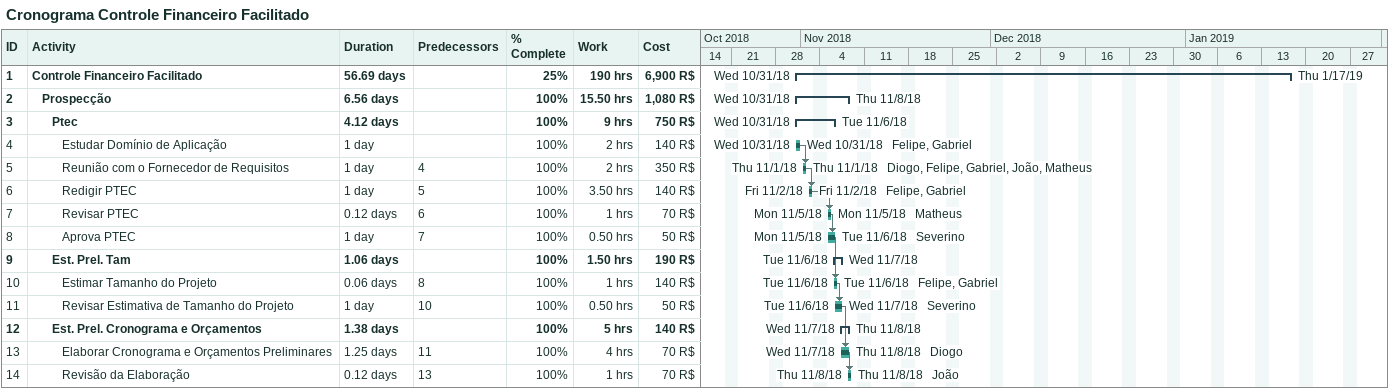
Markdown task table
Cronograma Controle Financeiro Facilitado

| ID | Level | Task | Duration | Start | Finish | Predecessors | Resources | % complete | Work (h) | Cost (R$) |
|---|---|---|---|---|---|---|---|---|---|---|
| 1 | 1 | **Controle Financeiro Facilitado** | 56.69d | 2018-10-31 | 2019-01-17 |  |  | 25 | 190 | 6900 |
| 2 | 2 | **Prospecção** | 6.56d | 2018-10-31 | 2018-11-08 |  |  | 100 | 15.50 | 1080 |
| 3 | 3 | **Ptec** | 4.12d | 2018-10-31 | 2018-11-06 |  |  | 100 | 9 | 750 |
| 4 | 4 | Estudar Domínio de Aplicação | 1d | 2018-10-31 | 2018-10-31 |  | Felipe, Gabriel | 100 | 2 | 140 |
| 5 | 4 | Reunião com o Fornecedor de Requisitos | 1d | 2018-11-01 | 2018-11-01 | 4 | Diogo, Felipe, Gabriel, João, Matheus | 100 | 2 | 350 |
| 6 | 4 | Redigir PTEC | 1d | 2018-11-02 | 2018-11-02 | 5 | Felipe, Gabriel | 100 | 3.50 | 140 |
| 7 | 4 | Revisar PTEC | 0.12d | 2018-11-05 | 2018-11-05 | 6 | Matheus | 100 | 1 | 70 |
| 8 | 4 | Aprova PTEC | 1d | 2018-11-05 | 2018-11-06 | 7 | Severino | 100 | 0.50 | 50 |
| 9 | 3 | **Est. Prel. Tam** | 1.06d | 2018-11-06 | 2018-11-07 |  |  | 100 | 1.50 | 190 |
| 10 | 4 | Estimar Tamanho do Projeto | 0.06d | 2018-11-06 | 2018-11-06 | 8 | Felipe, Gabriel | 100 | 1 | 140 |
| 11 | 4 | Revisar Estimativa de Tamanho do Projeto | 1d | 2018-11-06 | 2018-11-07 | 10 | Severino | 100 | 0.50 | 50 |
| 12 | 3 | **Est. Prel. Cronograma e Orçamentos** | 1.38d | 2018-11-07 | 2018-11-08 |  |  | 100 | 5 | 140 |
| 13 | 4 | Elaborar Cronograma e Orçamentos Preliminares | 1.25d | 2018-11-07 | 2018-11-08 | 11 | Diogo | 100 | 4 | 70 |
| 14 | 4 | Revisão da Elaboração | 0.12d | 2018-11-08 | 2018-11-08 | 13 | João | 100 | 1 | 70 |
